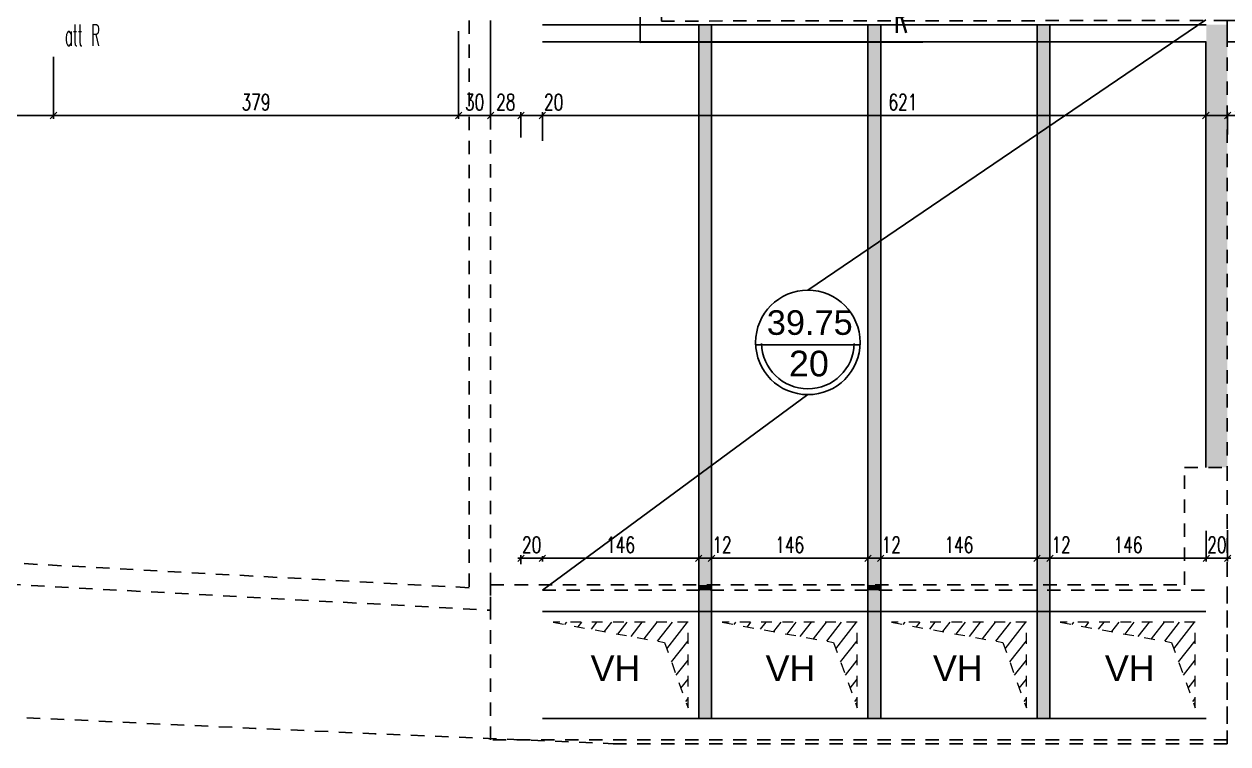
# Model space of a CAD drawing. Extents: x 307 to 786, y -197 to -94.
# Drawn here: x 392.7 to 403.97, y -188.86 to -182.12 of the extents above; entities that cross this region are included whole.
import ezdxf

# ---------------------------------------------------------------- set-up
doc = ezdxf.new("R2010")
doc.units = 0
doc.header["$LTSCALE"] = 0.5
doc.header["$MEASUREMENT"] = 0
for name, pattern in [('CACHE', [0.375, 0.25, -0.125]), ('DISCONTINU2', [0.375, 0.25, -0.125]), ('Tiret_mini_OD', [0.09, 0.05, -0.04])]:
    doc.linetypes.add(name, pattern=pattern)
doc.layers.get('DEFPOINTS').update_dxf_attribs({"linetype": 'CONTINUOUS'})
doc.layers.add('### Trémie', color=150, linetype='Tiret_mini_OD', lineweight=13)
doc.layers.add('###Dalle BA', color=70, linetype='CONTINUOUS', lineweight=30)
for name, color, linetype in [('- TPFI plancher BA', 5, 'CONTINUOUS'), ('1_AJSA_techEP', 142, 'CONTINUOUS'), ('1_AJSA_vue2', 13, 'CONTINUOUS'), ('BET-TEXT', 52, 'CONTINUOUS'), ('COTATION', 7, 'CONTINUOUS'), ('MURS', 3, 'CONTINUOUS'), ('POCHAGE', 254, 'CONTINUOUS'), ('REPERE-RAID', 4, 'CONTINUOUS')]:
    doc.layers.add(name, color=color, linetype=linetype)
doc.styles.add('ROMANS8', font='romans.shx', dxfattribs={"width": 0.7})
doc.styles.get("Standard").update_dxf_attribs({"font": 'txt.shx'})
doc.styles.add('TEXTE', font='arial.ttf')
doc.dimstyles.new('COT50 cm', dxfattribs={"dimtxt": 0.15, "dimasz": 0.06, "dimexe": 0.03, "dimexo": 0.1, "dimgap": 0.05, "dimtad": 1, "dimdec": 0, "dimlfac": 100, "dimzin": 0, "dimdsep": 46, "dimtxsty": 'ROMANS8', "dimblk1": 'OBLIQUE', "dimblk2": 'OBLIQUE', "dimsah": 1, "dimcen": 0.03, "dimdle": 0.03, "dimclrt": 1, "dimadec": 0, "dimazin": 0, "dimtfac": 1, "dimtdec": 0, "dimtmove": 0, "dimatfit": 3, "dimfxl": 1, "dimfxlon": 1, "dimtolj": 1, "dimtzin": 0, "dimlwd": -1, "dimlwe": -1, "dimarcsym": 0})

# ---------------------------------------------------------------- blocks, each defined once
blk = doc.blocks.new('_Oblique')
at = {"layer": 'COTATION', "color": 0, "lineweight": -2}
blk.add_line((-0.5, -0.5), (0.5, 0.5), dxfattribs=at)
blk = doc.blocks.new('*D740')
at = {"layer": 'COTATION', "color": 0, "transparency": 16777216}
for p, q in [((400.602, -186.987), (400.602, -187.149)), ((399.138, -187.003), (399.138, -187.149)), ((399.108, -187.119), (400.632, -187.119))]:
    blk.add_line(p, q, dxfattribs=at)
at = {"layer": 'DEFPOINTS', "color": 0, "transparency": 16777216}
for p in [(399.138, -186.903), (400.602, -186.887), (400.602, -187.119)]:
    blk.add_point(p, dxfattribs=at)
at = {"layer": 'COTATION', "color": 0, "transparency": 16777216, "xscale": 0.06, "yscale": 0.06, "zscale": 0.06, "rotation": 180}
blk.add_blockref('_Oblique', (399.138, -187.119), dxfattribs=at)
at = {"layer": 'COTATION', "color": 0, "transparency": 16777216, "xscale": 0.06, "yscale": 0.06, "zscale": 0.06}
blk.add_blockref('_Oblique', (400.602, -187.119), dxfattribs=at)
at = {"layer": 'COTATION', "color": 1, "transparency": 16777216, "insert": (399.87, -186.994), "char_height": 0.15, "attachment_point": 5, "style": 'ROMANS8'}
blk.add_mtext('\\A1;146', dxfattribs=at)
blk = doc.blocks.new('*D739')
at = {"layer": 'COTATION', "color": 0, "transparency": 16777216}
for p, q in [((399.018, -187.006), (399.018, -187.149)), ((399.138, -187.003), (399.138, -187.149)), ((398.988, -187.119), (399.168, -187.119))]:
    blk.add_line(p, q, dxfattribs=at)
at = {"layer": 'DEFPOINTS', "color": 0, "transparency": 16777216}
for p in [(399.018, -186.906), (399.138, -186.903), (399.138, -187.119)]:
    blk.add_point(p, dxfattribs=at)
at = {"layer": 'COTATION', "color": 0, "transparency": 16777216, "xscale": 0.06, "yscale": 0.06, "zscale": 0.06, "rotation": 180}
blk.add_blockref('_Oblique', (399.018, -187.119), dxfattribs=at)
at = {"layer": 'COTATION', "color": 0, "transparency": 16777216, "xscale": 0.06, "yscale": 0.06, "zscale": 0.06}
blk.add_blockref('_Oblique', (399.138, -187.119), dxfattribs=at)
at = {"layer": 'COTATION', "color": 1, "transparency": 16777216, "insert": (399.236, -186.994), "char_height": 0.15, "attachment_point": 5, "style": 'ROMANS8'}
blk.add_mtext('\\A1;12', dxfattribs=at)
blk = doc.blocks.new('*D737')
at = {"layer": 'COTATION', "color": 0, "transparency": 16777216}
for p, q in [((397.354, -187.175), (397.354, -187.089)), ((397.554, -187.101), (397.554, -187.149)), ((397.584, -187.119), (397.324, -187.119))]:
    blk.add_line(p, q, dxfattribs=at)
at = {"layer": 'DEFPOINTS', "color": 0, "transparency": 16777216}
for p in [(397.554, -187.001), (397.354, -187.119), (397.354, -187.275)]:
    blk.add_point(p, dxfattribs=at)
at = {"layer": 'COTATION', "color": 0, "transparency": 16777216, "xscale": 0.06, "yscale": 0.06, "zscale": 0.06, "rotation": 180}
blk.add_blockref('_Oblique', (397.354, -187.119), dxfattribs=at)
at = {"layer": 'COTATION', "color": 0, "transparency": 16777216, "xscale": 0.06, "yscale": 0.06, "zscale": 0.06}
blk.add_blockref('_Oblique', (397.554, -187.119), dxfattribs=at)
at = {"layer": 'COTATION', "color": 1, "transparency": 16777216, "insert": (397.454, -186.994), "char_height": 0.15, "attachment_point": 5, "style": 'ROMANS8'}
blk.add_mtext('\\A1;20', dxfattribs=at)
blk = doc.blocks.new('*D735')
at = {"layer": 'COTATION', "color": 0, "transparency": 16777216}
for p, q in [((403.77, -186.863), (403.77, -187.149)), ((402.306, -186.898), (402.306, -187.149)), ((402.276, -187.119), (403.8, -187.119))]:
    blk.add_line(p, q, dxfattribs=at)
at = {"layer": 'DEFPOINTS', "color": 0, "transparency": 16777216}
for p in [(403.77, -186.763), (402.306, -186.798), (403.77, -187.119)]:
    blk.add_point(p, dxfattribs=at)
at = {"layer": 'COTATION', "color": 0, "transparency": 16777216, "xscale": 0.06, "yscale": 0.06, "zscale": 0.06, "rotation": 180}
blk.add_blockref('_Oblique', (402.306, -187.119), dxfattribs=at)
at = {"layer": 'COTATION', "color": 0, "transparency": 16777216, "xscale": 0.06, "yscale": 0.06, "zscale": 0.06}
blk.add_blockref('_Oblique', (403.77, -187.119), dxfattribs=at)
at = {"layer": 'COTATION', "color": 1, "transparency": 16777216, "insert": (403.038, -186.994), "char_height": 0.15, "attachment_point": 5, "style": 'ROMANS8'}
blk.add_mtext('\\A1;146', dxfattribs=at)
blk = doc.blocks.new('*D736')
at = {"layer": 'COTATION', "color": 0, "transparency": 16777216}
for p, q in [((403.77, -186.863), (403.77, -187.149)), ((403.97, -186.856), (403.97, -187.149)), ((403.74, -187.119), (404, -187.119))]:
    blk.add_line(p, q, dxfattribs=at)
at = {"layer": 'DEFPOINTS', "color": 0, "transparency": 16777216}
for p in [(403.77, -186.763), (403.97, -186.756), (403.97, -187.119)]:
    blk.add_point(p, dxfattribs=at)
at = {"layer": 'COTATION', "color": 0, "transparency": 16777216, "xscale": 0.06, "yscale": 0.06, "zscale": 0.06, "rotation": 180}
blk.add_blockref('_Oblique', (403.77, -187.119), dxfattribs=at)
at = {"layer": 'COTATION', "color": 0, "transparency": 16777216, "xscale": 0.06, "yscale": 0.06, "zscale": 0.06}
blk.add_blockref('_Oblique', (403.97, -187.119), dxfattribs=at)
at = {"layer": 'COTATION', "color": 1, "transparency": 16777216, "insert": (403.87, -186.994), "char_height": 0.15, "attachment_point": 5, "style": 'ROMANS8'}
blk.add_mtext('\\A1;20', dxfattribs=at)
blk = doc.blocks.new('*D734')
at = {"layer": 'COTATION', "color": 0, "transparency": 16777216}
for p, q in [((402.186, -186.899), (402.186, -187.149)), ((402.306, -186.898), (402.306, -187.149)), ((402.156, -187.119), (402.336, -187.119))]:
    blk.add_line(p, q, dxfattribs=at)
at = {"layer": 'DEFPOINTS', "color": 0, "transparency": 16777216}
for p in [(402.186, -186.799), (402.306, -186.798), (402.306, -187.119)]:
    blk.add_point(p, dxfattribs=at)
at = {"layer": 'COTATION', "color": 0, "transparency": 16777216, "xscale": 0.06, "yscale": 0.06, "zscale": 0.06, "rotation": 180}
blk.add_blockref('_Oblique', (402.186, -187.119), dxfattribs=at)
at = {"layer": 'COTATION', "color": 0, "transparency": 16777216, "xscale": 0.06, "yscale": 0.06, "zscale": 0.06}
blk.add_blockref('_Oblique', (402.306, -187.119), dxfattribs=at)
at = {"layer": 'COTATION', "color": 1, "transparency": 16777216, "insert": (402.411, -186.994), "char_height": 0.15, "attachment_point": 5, "style": 'ROMANS8'}
blk.add_mtext('\\A1;12', dxfattribs=at)
blk = doc.blocks.new('*D733')
at = {"layer": 'COTATION', "color": 0, "transparency": 16777216}
for p, q in [((400.722, -186.947), (400.722, -187.149)), ((402.186, -186.899), (402.186, -187.149)), ((400.692, -187.119), (402.216, -187.119))]:
    blk.add_line(p, q, dxfattribs=at)
at = {"layer": 'DEFPOINTS', "color": 0, "transparency": 16777216}
for p in [(400.722, -186.847), (402.186, -186.799), (402.186, -187.119)]:
    blk.add_point(p, dxfattribs=at)
at = {"layer": 'COTATION', "color": 0, "transparency": 16777216, "xscale": 0.06, "yscale": 0.06, "zscale": 0.06, "rotation": 180}
blk.add_blockref('_Oblique', (400.722, -187.119), dxfattribs=at)
at = {"layer": 'COTATION', "color": 0, "transparency": 16777216, "xscale": 0.06, "yscale": 0.06, "zscale": 0.06}
blk.add_blockref('_Oblique', (402.186, -187.119), dxfattribs=at)
at = {"layer": 'COTATION', "color": 1, "transparency": 16777216, "insert": (401.454, -186.994), "char_height": 0.15, "attachment_point": 5, "style": 'ROMANS8'}
blk.add_mtext('\\A1;146', dxfattribs=at)
blk = doc.blocks.new('*D741')
at = {"layer": 'COTATION', "color": 0, "transparency": 16777216}
for p, q in [((400.602, -186.987), (400.602, -187.149)), ((400.722, -186.947), (400.722, -187.149)), ((400.572, -187.119), (400.752, -187.119))]:
    blk.add_line(p, q, dxfattribs=at)
at = {"layer": 'DEFPOINTS', "color": 0, "transparency": 16777216}
for p in [(400.722, -186.847), (400.602, -186.887), (400.722, -187.119)]:
    blk.add_point(p, dxfattribs=at)
at = {"layer": 'COTATION', "color": 0, "transparency": 16777216, "xscale": 0.06, "yscale": 0.06, "zscale": 0.06, "rotation": 180}
blk.add_blockref('_Oblique', (400.602, -187.119), dxfattribs=at)
at = {"layer": 'COTATION', "color": 0, "transparency": 16777216, "xscale": 0.06, "yscale": 0.06, "zscale": 0.06}
blk.add_blockref('_Oblique', (400.722, -187.119), dxfattribs=at)
at = {"layer": 'COTATION', "color": 1, "transparency": 16777216, "insert": (400.821, -186.994), "char_height": 0.15, "attachment_point": 5, "style": 'ROMANS8'}
blk.add_mtext('\\A1;12', dxfattribs=at)
blk = doc.blocks.new('*D738')
at = {"layer": 'COTATION', "color": 0, "transparency": 16777216}
for p, q in [((397.554, -187.101), (397.554, -187.149)), ((399.018, -187.006), (399.018, -187.149)), ((397.524, -187.119), (399.048, -187.119))]:
    blk.add_line(p, q, dxfattribs=at)
at = {"layer": 'DEFPOINTS', "color": 0, "transparency": 16777216}
for p in [(399.018, -186.906), (397.554, -187.001), (399.018, -187.119)]:
    blk.add_point(p, dxfattribs=at)
at = {"layer": 'COTATION', "color": 0, "transparency": 16777216, "xscale": 0.06, "yscale": 0.06, "zscale": 0.06, "rotation": 180}
blk.add_blockref('_Oblique', (397.554, -187.119), dxfattribs=at)
at = {"layer": 'COTATION', "color": 0, "transparency": 16777216, "xscale": 0.06, "yscale": 0.06, "zscale": 0.06}
blk.add_blockref('_Oblique', (399.018, -187.119), dxfattribs=at)
at = {"layer": 'COTATION', "color": 1, "transparency": 16777216, "insert": (398.286, -186.994), "char_height": 0.15, "attachment_point": 5, "style": 'ROMANS8'}
blk.add_mtext('\\A1;146', dxfattribs=at)
blk = doc.blocks.new('*D1445')
at = {"layer": 'COTATION', "color": 0, "transparency": 16777216}
for p, q in [((391.891, -182.425), (391.891, -183.005)), ((392.977, -182.425), (392.977, -183.005)), ((391.861, -182.975), (393.007, -182.975))]:
    blk.add_line(p, q, dxfattribs=at)
at = {"layer": 'DEFPOINTS', "color": 0, "transparency": 16777216}
for p in [(391.891, -182.325), (392.977, -182.325), (392.977, -182.975)]:
    blk.add_point(p, dxfattribs=at)
at = {"layer": 'COTATION', "color": 0, "transparency": 16777216, "xscale": 0.06, "yscale": 0.06, "zscale": 0.06, "rotation": 180}
blk.add_blockref('_Oblique', (391.891, -182.975), dxfattribs=at)
at = {"layer": 'COTATION', "color": 0, "transparency": 16777216, "xscale": 0.06, "yscale": 0.06, "zscale": 0.06}
blk.add_blockref('_Oblique', (392.977, -182.975), dxfattribs=at)
at = {"layer": 'COTATION', "color": 1, "transparency": 16777216, "insert": (392.434, -182.85), "char_height": 0.15, "attachment_point": 5, "style": 'ROMANS8'}
blk.add_mtext('\\A1;109', dxfattribs=at)
blk = doc.blocks.new('*D1446')
at = {"layer": 'COTATION', "color": 0, "transparency": 16777216}
for p, q in [((396.77, -182.186), (396.77, -183.005)), ((392.977, -182.425), (392.977, -183.005)), ((392.947, -182.975), (396.8, -182.975))]:
    blk.add_line(p, q, dxfattribs=at)
at = {"layer": 'DEFPOINTS', "color": 0, "transparency": 16777216}
for p in [(396.77, -182.086), (392.977, -182.325), (396.77, -182.975)]:
    blk.add_point(p, dxfattribs=at)
at = {"layer": 'COTATION', "color": 0, "transparency": 16777216, "xscale": 0.06, "yscale": 0.06, "zscale": 0.06, "rotation": 180}
blk.add_blockref('_Oblique', (392.977, -182.975), dxfattribs=at)
at = {"layer": 'COTATION', "color": 0, "transparency": 16777216, "xscale": 0.06, "yscale": 0.06, "zscale": 0.06}
blk.add_blockref('_Oblique', (396.77, -182.975), dxfattribs=at)
at = {"layer": 'COTATION', "color": 1, "transparency": 16777216, "insert": (394.873, -182.85), "char_height": 0.15, "attachment_point": 5, "style": 'ROMANS8'}
blk.add_mtext('\\A1;379', dxfattribs=at)
blk = doc.blocks.new('*D1447')
at = {"layer": 'COTATION', "color": 0, "transparency": 16777216}
for p, q in [((396.77, -182.186), (396.77, -183.005)), ((397.07, -182.186), (397.07, -183.005)), ((396.74, -182.975), (397.1, -182.975))]:
    blk.add_line(p, q, dxfattribs=at)
at = {"layer": 'DEFPOINTS', "color": 0, "transparency": 16777216}
for p in [(396.77, -182.086), (397.07, -182.086), (397.07, -182.975)]:
    blk.add_point(p, dxfattribs=at)
at = {"layer": 'COTATION', "color": 0, "transparency": 16777216, "xscale": 0.06, "yscale": 0.06, "zscale": 0.06, "rotation": 180}
blk.add_blockref('_Oblique', (396.77, -182.975), dxfattribs=at)
at = {"layer": 'COTATION', "color": 0, "transparency": 16777216, "xscale": 0.06, "yscale": 0.06, "zscale": 0.06}
blk.add_blockref('_Oblique', (397.07, -182.975), dxfattribs=at)
at = {"layer": 'COTATION', "color": 1, "transparency": 16777216, "insert": (396.92, -182.85), "char_height": 0.15, "attachment_point": 5, "style": 'ROMANS8'}
blk.add_mtext('\\A1;30', dxfattribs=at)
blk = doc.blocks.new('*D1448')
at = {"layer": 'COTATION', "color": 0, "transparency": 16777216}
for p, q in [((397.07, -182.186), (397.07, -183.005)), ((397.04, -182.975), (397.384, -182.975)), ((397.354, -183.182), (397.354, -182.945))]:
    blk.add_line(p, q, dxfattribs=at)
at = {"layer": 'DEFPOINTS', "color": 0, "transparency": 16777216}
for p in [(397.07, -182.086), (397.354, -182.975), (397.354, -183.282)]:
    blk.add_point(p, dxfattribs=at)
at = {"layer": 'COTATION', "color": 0, "transparency": 16777216, "xscale": 0.06, "yscale": 0.06, "zscale": 0.06, "rotation": 180}
blk.add_blockref('_Oblique', (397.07, -182.975), dxfattribs=at)
at = {"layer": 'COTATION', "color": 0, "transparency": 16777216, "xscale": 0.06, "yscale": 0.06, "zscale": 0.06}
blk.add_blockref('_Oblique', (397.354, -182.975), dxfattribs=at)
at = {"layer": 'COTATION', "color": 1, "transparency": 16777216, "insert": (397.212, -182.85), "char_height": 0.15, "attachment_point": 5, "style": 'ROMANS8'}
blk.add_mtext('\\A1;28', dxfattribs=at)
blk = doc.blocks.new('*D1449')
at = {"layer": 'COTATION', "color": 0, "transparency": 16777216}
for p, q in [((397.324, -182.975), (397.584, -182.975)), ((397.354, -183.182), (397.354, -182.945)), ((397.554, -183.213), (397.554, -182.945))]:
    blk.add_line(p, q, dxfattribs=at)
at = {"layer": 'DEFPOINTS', "color": 0, "transparency": 16777216}
for p in [(397.554, -182.975), (397.354, -183.282), (397.554, -183.313)]:
    blk.add_point(p, dxfattribs=at)
at = {"layer": 'COTATION', "color": 0, "transparency": 16777216, "xscale": 0.06, "yscale": 0.06, "zscale": 0.06, "rotation": 180}
blk.add_blockref('_Oblique', (397.354, -182.975), dxfattribs=at)
at = {"layer": 'COTATION', "color": 0, "transparency": 16777216, "xscale": 0.06, "yscale": 0.06, "zscale": 0.06}
blk.add_blockref('_Oblique', (397.554, -182.975), dxfattribs=at)
at = {"layer": 'COTATION', "color": 1, "transparency": 16777216, "insert": (397.66, -182.85), "char_height": 0.15, "attachment_point": 5, "style": 'ROMANS8'}
blk.add_mtext('\\A1;20', dxfattribs=at)
blk = doc.blocks.new('*D1450')
at = {"layer": 'COTATION', "color": 0, "transparency": 16777216}
for p, q in [((397.524, -182.975), (403.796, -182.975)), ((397.554, -183.213), (397.554, -182.945)), ((403.766, -183.052), (403.766, -182.945))]:
    blk.add_line(p, q, dxfattribs=at)
at = {"layer": 'DEFPOINTS', "color": 0, "transparency": 16777216}
for p in [(403.766, -182.975), (403.766, -183.152), (397.554, -183.313)]:
    blk.add_point(p, dxfattribs=at)
at = {"layer": 'COTATION', "color": 0, "transparency": 16777216, "xscale": 0.06, "yscale": 0.06, "zscale": 0.06, "rotation": 180}
blk.add_blockref('_Oblique', (397.554, -182.975), dxfattribs=at)
at = {"layer": 'COTATION', "color": 0, "transparency": 16777216, "xscale": 0.06, "yscale": 0.06, "zscale": 0.06}
blk.add_blockref('_Oblique', (403.766, -182.975), dxfattribs=at)
at = {"layer": 'COTATION', "color": 1, "transparency": 16777216, "insert": (400.93, -182.85), "char_height": 0.15, "attachment_point": 5, "style": 'ROMANS8'}
blk.add_mtext('\\A1;621', dxfattribs=at)
blk = doc.blocks.new('*D1451')
at = {"layer": 'COTATION', "color": 0, "transparency": 16777216}
for p, q in [((403.736, -182.975), (404, -182.975)), ((403.766, -183.052), (403.766, -182.945)), ((403.97, -183.153), (403.97, -182.945))]:
    blk.add_line(p, q, dxfattribs=at)
at = {"layer": 'DEFPOINTS', "color": 0, "transparency": 16777216}
for p in [(403.97, -182.975), (403.766, -183.152), (403.97, -183.253)]:
    blk.add_point(p, dxfattribs=at)
at = {"layer": 'COTATION', "color": 0, "transparency": 16777216, "xscale": 0.06, "yscale": 0.06, "zscale": 0.06, "rotation": 180}
blk.add_blockref('_Oblique', (403.766, -182.975), dxfattribs=at)
at = {"layer": 'COTATION', "color": 0, "transparency": 16777216, "xscale": 0.06, "yscale": 0.06, "zscale": 0.06}
blk.add_blockref('_Oblique', (403.97, -182.975), dxfattribs=at)
at = {"layer": 'COTATION', "color": 1, "transparency": 16777216, "insert": (404.121, -182.863), "char_height": 0.15, "attachment_point": 5, "style": 'ROMANS8'}
blk.add_mtext('\\A1;20', dxfattribs=at)
blk = doc.blocks.new('*D1452')
at = {"layer": 'COTATION', "color": 0, "transparency": 16777216}
for p, q in [((410.91, -182.892), (410.91, -183.005)), ((403.94, -182.975), (410.94, -182.975)), ((403.97, -183.153), (403.97, -182.945))]:
    blk.add_line(p, q, dxfattribs=at)
at = {"layer": 'DEFPOINTS', "color": 0, "transparency": 16777216}
for p in [(410.91, -182.792), (410.91, -182.975), (403.97, -183.253)]:
    blk.add_point(p, dxfattribs=at)
at = {"layer": 'COTATION', "color": 0, "transparency": 16777216, "xscale": 0.06, "yscale": 0.06, "zscale": 0.06, "rotation": 180}
blk.add_blockref('_Oblique', (403.97, -182.975), dxfattribs=at)
at = {"layer": 'COTATION', "color": 0, "transparency": 16777216, "xscale": 0.06, "yscale": 0.06, "zscale": 0.06}
blk.add_blockref('_Oblique', (410.91, -182.975), dxfattribs=at)
at = {"layer": 'COTATION', "color": 1, "transparency": 16777216, "insert": (407.44, -182.85), "char_height": 0.15, "attachment_point": 5, "style": 'ROMANS8'}
blk.add_mtext('\\A1;694', dxfattribs=at)

msp = doc.modelspace()

# ---------------------------------------------------------------- hatches: boundary and pattern name
at = {"layer": '### Trémie', "lineweight": 0}
h = msp.add_hatch(dxfattribs=at)
h.set_pattern_fill('ANSI31', color=256, scale=0.035, angle=6.81578)
h.set_pattern_definition([(51.8157762, (5560.41426, -56747.12998), (-0.08734726593, 0.06869658478), [])])
h.paths.add_polyline_path([(398.6971, -187.9076), (398.9181, -188.5191), (398.9181, -187.7191), (397.6542, -187.7191)])
h = msp.add_hatch(dxfattribs=at)
h.set_pattern_fill('ANSI31', color=256, scale=0.035, angle=6.81578)
h.set_pattern_definition([(51.8157762, (5561.99812, -56747.12998), (-0.08734726593, 0.06869658478), [])])
h.paths.add_polyline_path([(400.281, -187.9076), (400.5019, -188.5191), (400.5019, -187.7191), (399.2381, -187.7191)])
h = msp.add_hatch(dxfattribs=at)
h.set_pattern_fill('ANSI31', color=256, scale=0.035, angle=6.81578)
h.set_pattern_definition([(51.8157762, (5563.58198, -56747.12998), (-0.08734726593, 0.06869658478), [])])
h.paths.add_polyline_path([(401.8649, -187.9076), (402.0858, -188.5191), (402.0858, -187.7191), (400.8219, -187.7191)])
h = msp.add_hatch(dxfattribs=at)
h.set_pattern_fill('ANSI31', color=256, scale=0.035, angle=6.81578)
h.set_pattern_definition([(51.8157762, (5565.16294, -56747.12999), (-0.08734726593, 0.06869658478), [])])
h.paths.add_polyline_path([(403.4458, -187.9076), (403.6667, -188.5191), (403.6667, -187.7191), (402.4029, -187.7191)])
at = {"layer": 'POCHAGE'}
h = msp.add_hatch(color=256, dxfattribs=at)
h.dxf.hatch_style = 1
h.paths.add_polyline_path([(399.1381, -182.1258), (399.0181, -182.1258), (399.0181, -182.2858), (399.1381, -182.2858)])
h = msp.add_hatch(color=256, dxfattribs=at)
h.dxf.hatch_style = 1
h.paths.add_polyline_path([(400.7219, -187.6191), (400.6019, -187.6191), (400.6019, -188.6189), (400.7219, -188.6189)])
h.paths.add_polyline_path([(400.7219, -187.4191), (400.6019, -187.4191), (400.6019, -187.6191), (400.7219, -187.6191)])
h.paths.add_polyline_path([(400.7219, -184.1472), (400.6019, -184.2287), (400.6019, -187.369), (400.7219, -187.369)])
h.paths.add_polyline_path([(400.7219, -182.1258), (400.6019, -182.1258), (400.6019, -184.2287), (400.7219, -184.1472)])
h = msp.add_hatch(color=256, dxfattribs=at)
h.dxf.hatch_style = 1
h.paths.add_polyline_path([(402.3058, -182.1258), (402.1858, -182.1258), (402.1858, -182.2858), (402.3058, -182.2858)])
h.paths.add_polyline_path([(402.3058, -182.2873), (402.1858, -182.2874), (402.1858, -183.1537), (402.3058, -183.0723)])
h.paths.add_polyline_path([(402.3058, -183.0723), (402.1858, -183.1537), (402.1858, -187.369), (402.3058, -187.369)])
h.paths.add_polyline_path([(402.3058, -187.369), (402.1858, -187.369), (402.1858, -187.4191), (402.3058, -187.4191)])
h.paths.add_polyline_path([(402.3058, -187.4191), (402.1858, -187.4191), (402.1858, -187.6191), (402.3058, -187.6191)])
h.paths.add_polyline_path([(402.3058, -187.6191), (402.1858, -187.6191), (402.1858, -188.6189), (402.3058, -188.6189)])
h = msp.add_hatch(color=256, dxfattribs=at)
h.dxf.hatch_style = 1
h.paths.add_polyline_path([(403.7697, -186.269), (403.9664, -186.269), (403.9663, -182.286), (403.9663, -182.286), (403.9663, -182.1258), (403.7697, -182.1258)])
h = msp.add_hatch(color=256, dxfattribs=at)
h.dxf.hatch_style = 1
h.paths.add_polyline_path([(399.1381, -182.2906), (399.0181, -182.2907), (399.0181, -186.3407), (399.1381, -186.2524)])
h.paths.add_polyline_path([(399.1381, -186.2524), (399.0181, -186.3407), (399.0181, -187.369), (399.1381, -187.369)])
h.paths.add_polyline_path([(399.1381, -187.4191), (399.0181, -187.4191), (399.0181, -187.6191), (399.1381, -187.6191)])
h.paths.add_polyline_path([(399.1381, -187.6191), (399.0181, -187.6191), (399.0181, -188.6189), (399.1381, -188.6189)])
h = msp.add_hatch(color=256, dxfattribs=at)
h.dxf.hatch_style = 1
h.paths.add_polyline_path([(399.1381, -187.369), (399.0181, -187.369), (399.0181, -187.4191), (399.1381, -187.4191)])
h = msp.add_hatch(color=256, dxfattribs=at)
h.dxf.hatch_style = 1
h.paths.add_polyline_path([(400.7219, -187.369), (400.6019, -187.369), (400.6019, -187.4191), (400.7219, -187.4191)])

# ---------------------------------------------------------------- linework, layer by layer
at = {"layer": '### Trémie', "lineweight": 0}
for points in [[(398.6971, -187.9076), (398.9181, -188.5191), (398.9181, -187.7191), (397.6542, -187.7191)], [(400.281, -187.9076), (400.5019, -188.5191), (400.5019, -187.7191), (399.2381, -187.7191)], [(401.8649, -187.9076), (402.0858, -188.5191), (402.0858, -187.7191), (400.8219, -187.7191)], [(403.4458, -187.9076), (403.6667, -188.5191), (403.6667, -187.7191), (402.4029, -187.7191)]]:
    msp.add_lwpolyline(points, close=True, dxfattribs=at)
at = {"layer": '- TPFI plancher BA'}
for p, q in [((400.0401, -184.61), (403.7666, -182.0809)), ((399.5511, -185.1217), (400.529, -185.1217)), ((400.0401, -185.588), (397.5541, -187.4191))]:
    msp.add_line(p, q, dxfattribs=at)
msp.add_circle((400.0401, -185.099), 0.489, dxfattribs=at)
at = {"layer": '1_AJSA_techEP'}
msp.add_lwpolyline([(403.9663, -182.286), (405.5712, -182.286), (405.5713, -182.086), (403.9663, -182.086)], close=True, dxfattribs=at)
at = {"layer": '1_AJSA_vue2', "linetype": 'CACHE'}
msp.add_lwpolyline([(380.3728, -187.9116, 0.0061956), (398.216, -188.8552), (403.9665, -188.8574), (403.9663, -182.0855), (398.6696, -182.091), (398.6693, -170.9926), (397.1402, -170.9906)], format="xyb", dxfattribs=at)
at = {"layer": '1_AJSA_vue2'}
msp.add_lwpolyline([(403.7664, -186.269), (403.7663, -182.2858), (398.4696, -182.2913), (398.4693, -171.143), (397.0696, -171.1373)], dxfattribs=at)
at = {"layer": '1_AJSA_vue2', "linetype": 'CACHE'}
for points in [[(381.9845, -182.0863), (381.9844, -186.7915), (397.0696, -187.6063), (397.0696, -182.0862)], [(396.8697, -182.0862), (396.8697, -187.3952), (389.5947, -187.0023), (389.5947, -182.0862)]]:
    msp.add_lwpolyline(points, dxfattribs=at)
msp.add_lwpolyline([(403.9665, -187.419), (403.9665, -188.819), (397.0696, -188.819), (397.0696, -187.369), (403.5664, -187.369), (403.5664, -186.269), (403.9664, -186.269), (403.9664, -187.419)], close=True, dxfattribs=at)
at = {"layer": 'BET-TEXT', "color": 140}
msp.add_arc((400.0401, -185.099), 0.4346, 181.30485, 358.69515, dxfattribs=at)
at = {"layer": 'MURS', "linetype": 'DISCONTINU2'}
msp.add_line((397.5542, -187.4191), (403.7667, -187.4191), dxfattribs=at)
at = {"layer": 'MURS'}
for p, q in [((397.5542, -187.6191), (403.7667, -187.6191)), ((403.7697, -188.6191), (397.5542, -188.6191))]:
    msp.add_line(p, q, dxfattribs=at)
for points in [[(403.7697, -182.1258), (397.5542, -182.1258)], [(403.7697, -182.2858), (397.5542, -182.2858)]]:
    msp.add_lwpolyline(points, dxfattribs=at)
for points in [[(399.0181, -182.1258), (399.1381, -182.1258), (399.1381, -188.6191), (399.0181, -188.6191)], [(400.6019, -182.1258), (400.7219, -182.1258), (400.7219, -188.6191), (400.6019, -188.6191)], [(402.1858, -182.1258), (402.3058, -182.1258), (402.3058, -188.6191), (402.1858, -188.6191)]]:
    msp.add_lwpolyline(points, close=True, dxfattribs=at)

# ---------------------------------------------------------------- texts
at = {"layer": '###Dalle BA', "linetype": 'CACHE', "ltscale": 15, "insert": (399.0695, -184.7982), "char_height": 0.23, "width": 2.464963, "attachment_point": 1, "style": 'TEXTE'}
msp.add_mtext('\\pxi2.5483;39.75', dxfattribs=at)
at = {"layer": '###Dalle BA', "linetype": 'CACHE', "ltscale": 15, "char_height": 0.24, "width": 2.563409, "attachment_point": 1, "line_spacing_factor": 0.833333, "style": 'TEXTE'}
for s, insert in [('20', (399.8635, -185.1767)), ('VH', (398.006, -188.0296)), ('VH', (399.6446, -188.0296)), ('VH', (401.2114, -188.0296)), ('VH', (402.8213, -188.0296))]:
    msp.add_mtext(s, dxfattribs=dict(at, insert=insert))
at = {"layer": 'REPERE-RAID', "color": 4}
for s, height, width, p in [('R', 0.28, 0.519, (400.8482, -182.2011)), ('att R', 0.2, 0.45, (393.0835, -182.3227))]:
    msp.add_text(s, height=height, dxfattribs=dict(at, width=width)).set_placement(p)

# ---------------------------------------------------------------- dimensions: what is measured, and where the dimension line sits
at = {"layer": 'COTATION'}
for base, p1, p2, override, picture, middle in [((396.7699, -182.9754), (392.9768, -182.3251), (396.7699, -182.0862), {"dimtmove": 1}, '*D1446', (394.8734, -182.8504)), ((397.0699, -182.9754), (396.7699, -182.0862), (397.0699, -182.0862), {"dimtmove": 1}, '*D1447', (396.9199, -182.8504)), ((397.3542, -182.9754), (397.0699, -182.0862), (397.3542, -183.2824), {"dimtmove": 1}, '*D1448', (397.2121, -182.8504)), ((392.9768, -182.9754), (391.8915, -182.3251), (392.9768, -182.3251), {"dimtmove": 1}, '*D1445', (392.4341, -182.8504)), ((410.9097, -182.9754), (403.9697, -183.2534), (410.9097, -182.7918), {"dimtmove": 1}, '*D1452', (407.4397, -182.8504)), ((403.7697, -187.1193), (402.3058, -186.7979), (403.7697, -186.7631), {"dimtmove": 1, "dimfxl": 0.5, "dimfxlon": 1}, '*D735', (403.0377, -186.9943)), ((402.1858, -187.1193), (400.7219, -186.8473), (402.1858, -186.7993), {"dimtmove": 1, "dimfxl": 0.5, "dimfxlon": 1}, '*D733', (401.4539, -186.9943)), ((399.0181, -187.1193), (397.5542, -187.0006), (399.0181, -186.9063), {"dimfxl": 0.5, "dimfxlon": 1}, '*D738', (398.2861, -186.9943)), ((400.6019, -187.1193), (399.1381, -186.9034), (400.6019, -186.8868), {"dimtmove": 1, "dimfxl": 0.5, "dimfxlon": 1}, '*D740', (399.87, -186.9943))]:
    dim = msp.add_linear_dim(base=base, p1=p1, p2=p2, dimstyle='COT50 cm', override=override, dxfattribs=at)
    dim.commit()
    dim.dimension.update_dxf_attribs({"geometry": picture, "text_midpoint": middle})
for base, p1, p2, override, picture, middle in [((397.5542, -182.9754), (397.3542, -183.2824), (397.5542, -183.3129), {"dimtmove": 1}, '*D1449', (397.66, -182.9754)), ((403.7664, -182.9754), (397.5542, -183.3129), (403.7664, -183.1521), {"dimtmove": 1}, '*D1450', (400.9296, -182.9754)), ((403.9697, -182.9754), (403.7664, -183.1521), (403.9697, -183.2534), {"dimtmove": 1}, '*D1451', (404.1213, -182.9883)), ((403.9697, -187.1193), (403.7697, -186.7631), (403.9697, -186.7558), {"dimtmove": 1, "dimfxl": 0.5, "dimfxlon": 1}, '*D736', (403.8697, -187.1193)), ((400.7219, -187.1193), (400.6019, -186.8868), (400.7219, -186.8473), {"dimtmove": 1, "dimfxl": 0.5, "dimfxlon": 1}, '*D741', (400.8205, -187.1193)), ((402.3058, -187.1193), (402.1858, -186.7993), (402.3058, -186.7979), {"dimtmove": 1, "dimfxl": 0.5, "dimfxlon": 1}, '*D734', (402.4109, -187.1193)), ((397.3542, -187.1193), (397.5542, -187.0006), (397.3542, -187.2748), {"dimtmove": 1, "dimfxl": 0.5, "dimfxlon": 1}, '*D737', (397.4542, -187.1193)), ((399.1381, -187.1193), (399.0181, -186.9063), (399.1381, -186.9034), {"dimtmove": 1, "dimfxl": 0.5, "dimfxlon": 1}, '*D739', (399.2361, -187.1193))]:
    dim = msp.add_linear_dim(base=base, p1=p1, p2=p2, dimstyle='COT50 cm', override=override, dxfattribs=at)
    dim.commit()
    dim.dimension.update_dxf_attribs({"geometry": picture, "text_midpoint": middle, "dimtype": 160})

doc.saveas('drawing.dxf')
